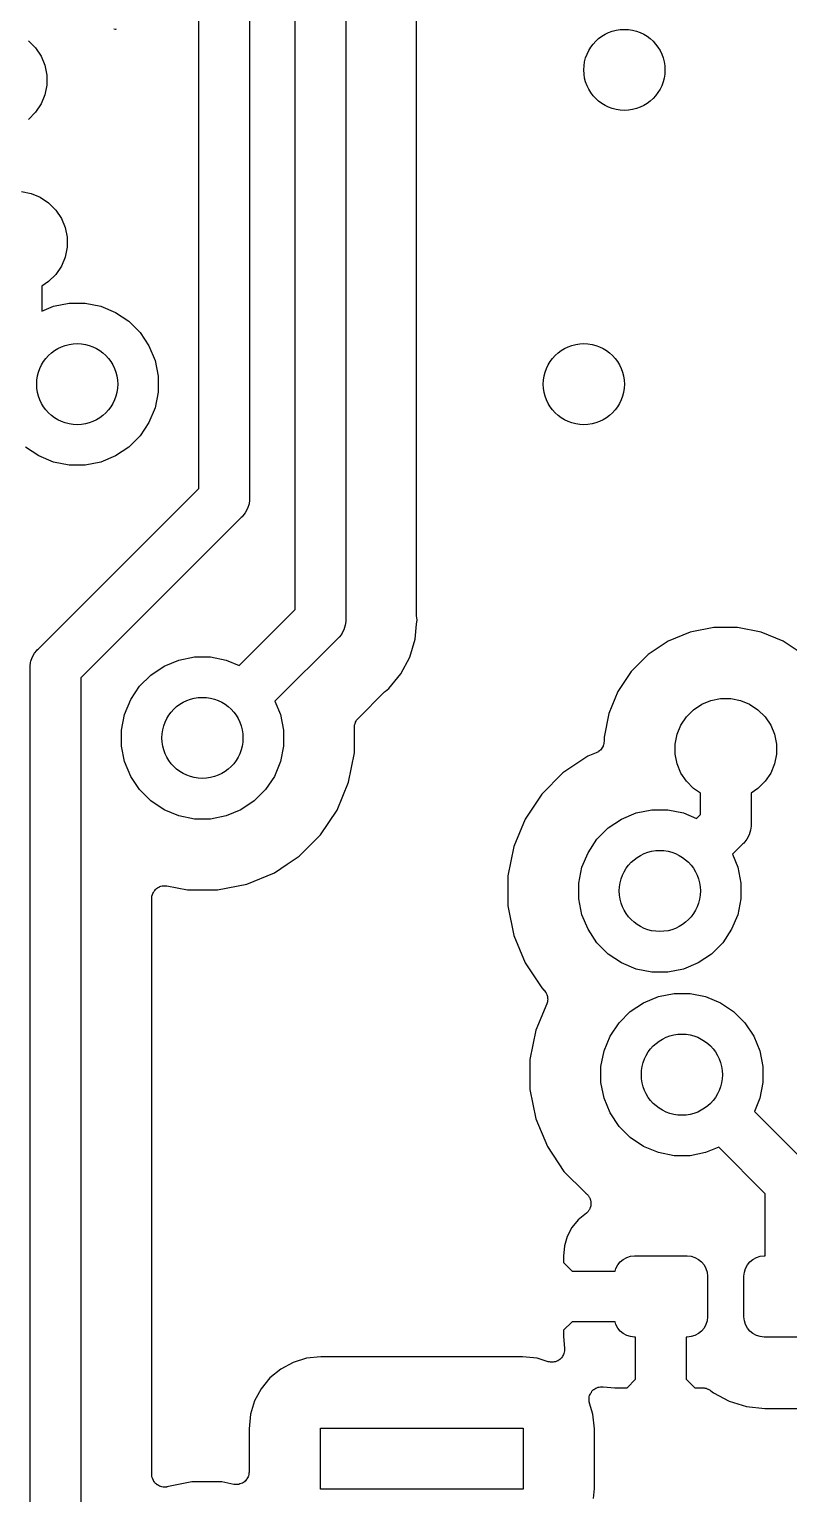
# Model space of a CAD drawing. Extents: x 165.4 to 194.6, y -135.1 to -105.7.
# Drawn here: x 187.06 to 190.81, y -130.67 to -123.45 of the extents above; entities that cross this region are included whole.
import ezdxf

# ---------------------------------------------------------------- set-up
doc = ezdxf.new("R2010")
doc.units = 0
doc.layers.add('BLACK', color=7, linetype='CONTINUOUS')

msp = doc.modelspace()

# ---------------------------------------------------------------- linework, layer by layer
at = {"layer": 'BLACK', "linetype": 'CONTINUOUS'}
for p, q in [((188.625, -118.981), (188.625, -126.357)), ((188.375, -126.312), (188.375, -119.1)), ((188.975, -126.337), (188.975, -119.062)), ((188.15, -121.831), (188.15, -125.759)), ((187.9, -125.714), (187.9, -121.877)), ((187.487, -123.45), (187.481, -123.449)), ((187.493, -123.449), (187.487, -123.45)), ((187.059, -123.506), (187.094, -123.541)), ((187.487, -123.45), (187.487, -123.45)), ((187.487, -123.45), (187.487, -123.45)), ((187.094, -123.541), (187.122, -123.582)), ((187.122, -123.582), (187.14, -123.627)), ((187.14, -123.627), (187.15, -123.675)), ((187.15, -123.725), (187.14, -123.773)), ((187.15, -123.675), (187.15, -123.725)), ((187.14, -123.773), (187.122, -123.818)), ((187.094, -123.859), (187.059, -123.894)), ((187.122, -123.818), (187.094, -123.859)), ((187.025, -124.25), (187.073, -124.26)), ((187.073, -124.26), (187.118, -124.278)), ((187.118, -124.278), (187.159, -124.306)), ((187.159, -124.306), (187.194, -124.341)), ((187.194, -124.341), (187.222, -124.382)), ((187.222, -124.382), (187.24, -124.427)), ((187.24, -124.427), (187.25, -124.475)), ((187.25, -124.525), (187.24, -124.573)), ((187.25, -124.475), (187.25, -124.525)), ((187.24, -124.573), (187.222, -124.618)), ((187.194, -124.659), (187.159, -124.694)), ((187.222, -124.618), (187.194, -124.659)), ((187.159, -124.694), (187.125, -124.717)), ((187.125, -124.717), (187.125, -124.84)), ((187.125, -124.84), (187.183, -124.815)), ((187.183, -124.815), (187.261, -124.8)), ((187.261, -124.8), (187.339, -124.8)), ((187.339, -124.8), (187.417, -124.815)), ((187.417, -124.815), (187.489, -124.846)), ((187.489, -124.846), (187.555, -124.889)), ((187.555, -124.889), (187.611, -124.945)), ((187.611, -124.945), (187.654, -125.011)), ((187.654, -125.011), (187.685, -125.083)), ((187.685, -125.083), (187.7, -125.161)), ((187.7, -125.161), (187.7, -125.239)), ((187.7, -125.239), (187.685, -125.317)), ((187.685, -125.317), (187.654, -125.389)), ((187.654, -125.389), (187.611, -125.455)), ((187.611, -125.455), (187.555, -125.511)), ((187.111, -125.554), (187.045, -125.511)), ((187.555, -125.511), (187.489, -125.554)), ((187.183, -125.585), (187.111, -125.554)), ((187.261, -125.6), (187.183, -125.585)), ((187.339, -125.6), (187.261, -125.6)), ((187.417, -125.585), (187.339, -125.6)), ((187.489, -125.554), (187.417, -125.585)), ((187.109, -126.505), (187.9, -125.714)), ((188.15, -125.759), (188.151, -125.765)), ((188.141, -125.814), (188.129, -125.835)), ((188.148, -125.79), (188.141, -125.814)), ((188.15, -125.772), (188.148, -125.79)), ((188.151, -125.765), (188.15, -125.772)), ((188.15, -125.772), (188.15, -125.772)), ((188.109, -125.858), (187.318, -126.649)), ((188.114, -125.854), (188.109, -125.858)), ((188.118, -125.85), (188.114, -125.854)), ((188.129, -125.835), (188.118, -125.85)), ((188.118, -125.85), (188.118, -125.85)), ((188.129, -125.835), (188.129, -125.835)), ((188.099, -126.587), (188.375, -126.312)), ((188.975, -126.34), (188.975, -126.337)), ((188.623, -126.388), (188.616, -126.412)), ((188.625, -126.37), (188.623, -126.388)), ((188.625, -126.357), (188.626, -126.363)), ((188.626, -126.363), (188.625, -126.37)), ((188.625, -126.37), (188.625, -126.37)), ((188.968, -126.457), (188.975, -126.384)), ((188.975, -126.342), (188.975, -126.34)), ((188.975, -126.343), (188.975, -126.342)), ((188.977, -126.363), (188.975, -126.343)), ((188.975, -126.384), (188.977, -126.363)), ((188.975, -126.384), (188.975, -126.384)), ((190.441, -126.4), (190.325, -126.423)), ((190.559, -126.4), (190.441, -126.4)), ((190.675, -126.423), (190.559, -126.4)), ((188.584, -126.456), (188.276, -126.764)), ((188.589, -126.452), (188.584, -126.456)), ((188.593, -126.448), (188.589, -126.452)), ((188.604, -126.434), (188.593, -126.448)), ((188.593, -126.448), (188.593, -126.448)), ((188.616, -126.412), (188.604, -126.433)), ((188.604, -126.433), (188.604, -126.434)), ((188.941, -126.546), (188.968, -126.457)), ((190.216, -126.468), (190.118, -126.534)), ((190.325, -126.423), (190.216, -126.468)), ((190.784, -126.468), (190.675, -126.423)), ((190.882, -126.534), (190.784, -126.468)), ((187.072, -126.566), (187.077, -126.549)), ((187.077, -126.549), (187.089, -126.527)), ((187.089, -126.527), (187.1, -126.513)), ((187.1, -126.513), (187.104, -126.508)), ((187.1, -126.513), (187.1, -126.513)), ((187.104, -126.508), (187.109, -126.505)), ((187.802, -126.561), (187.879, -126.545)), ((187.879, -126.545), (187.958, -126.545)), ((187.958, -126.545), (188.035, -126.561)), ((188.897, -126.629), (188.941, -126.546)), ((190.118, -126.534), (190.034, -126.618)), ((187.068, -126.591), (187.07, -126.573)), ((187.068, -126.597), (187.068, -126.591)), ((187.068, -126.603), (187.068, -126.597)), ((187.068, -133.387), (187.068, -126.603)), ((187.07, -126.573), (187.072, -126.566)), ((187.663, -126.635), (187.729, -126.591)), ((187.729, -126.591), (187.802, -126.561)), ((188.035, -126.561), (188.099, -126.587)), ((190.034, -126.618), (189.968, -126.716)), ((187.318, -126.649), (187.318, -133.341)), ((187.564, -126.756), (187.607, -126.69)), ((187.607, -126.69), (187.663, -126.635)), ((188.837, -126.701), (188.897, -126.629)), ((187.534, -126.829), (187.564, -126.756)), ((188.276, -126.764), (188.303, -126.829)), ((188.687, -126.849), (188.817, -126.718)), ((188.817, -126.718), (188.818, -126.717)), ((188.818, -126.717), (188.82, -126.716)), ((188.82, -126.716), (188.822, -126.714)), ((188.822, -126.714), (188.837, -126.701)), ((189.968, -126.716), (189.923, -126.825)), ((190.382, -126.778), (190.427, -126.76)), ((190.427, -126.76), (190.475, -126.75)), ((190.475, -126.75), (190.525, -126.75)), ((190.525, -126.75), (190.573, -126.76)), ((190.573, -126.76), (190.618, -126.778)), ((187.518, -126.906), (187.534, -126.829)), ((188.303, -126.829), (188.318, -126.906)), ((189.923, -126.825), (189.9, -126.941)), ((190.278, -126.882), (190.306, -126.841)), ((190.306, -126.841), (190.341, -126.806)), ((190.341, -126.806), (190.382, -126.778)), ((190.618, -126.778), (190.659, -126.806)), ((190.659, -126.806), (190.694, -126.841)), ((190.694, -126.841), (190.722, -126.882)), ((187.518, -126.985), (187.518, -126.906)), ((188.318, -126.906), (188.318, -126.985)), ((188.668, -126.892), (188.669, -126.886)), ((188.668, -126.893), (188.668, -126.892)), ((188.668, -127.019), (188.668, -126.893)), ((188.668, -126.893), (188.668, -126.893)), ((188.668, -126.893), (188.668, -126.893)), ((188.668, -126.893), (188.668, -126.893)), ((188.669, -126.881), (188.67, -126.88)), ((188.669, -126.886), (188.669, -126.881)), ((188.67, -126.88), (188.671, -126.874)), ((188.67, -126.88), (188.67, -126.88)), ((188.671, -126.874), (188.673, -126.869)), ((188.673, -126.868), (188.676, -126.863)), ((188.673, -126.869), (188.673, -126.868)), ((188.673, -126.869), (188.673, -126.869)), ((188.676, -126.863), (188.679, -126.858)), ((188.679, -126.858), (188.683, -126.853)), ((188.679, -126.858), (188.679, -126.858)), ((188.679, -126.858), (188.679, -126.858)), ((188.683, -126.853), (188.687, -126.849)), ((190.26, -126.927), (190.278, -126.882)), ((190.722, -126.882), (190.74, -126.927)), ((187.534, -127.062), (187.518, -126.985)), ((188.318, -126.985), (188.303, -127.062)), ((189.895, -126.985), (189.892, -126.99)), ((189.897, -126.979), (189.895, -126.984)), ((189.895, -126.984), (189.895, -126.985)), ((189.895, -126.985), (189.895, -126.985)), ((189.899, -126.973), (189.897, -126.979)), ((189.9, -126.961), (189.899, -126.967)), ((189.899, -126.967), (189.899, -126.973)), ((189.899, -126.973), (189.899, -126.973)), ((189.899, -126.973), (189.899, -126.973)), ((189.9, -126.941), (189.9, -126.96)), ((189.9, -126.96), (189.9, -126.961)), ((190.25, -126.975), (190.26, -126.927)), ((190.25, -127.025), (190.25, -126.975)), ((190.74, -126.927), (190.75, -126.975)), ((190.75, -126.975), (190.75, -127.025)), ((188.639, -127.164), (188.668, -127.019)), ((189.82, -127.035), (189.697, -127.117)), ((189.861, -127.018), (189.82, -127.035)), ((189.867, -127.015), (189.861, -127.018)), ((189.872, -127.013), (189.867, -127.015)), ((189.877, -127.009), (189.872, -127.012)), ((189.872, -127.012), (189.872, -127.012)), ((189.872, -127.012), (189.872, -127.013)), ((189.881, -127.005), (189.877, -127.009)), ((189.882, -127.005), (189.881, -127.005)), ((189.881, -127.005), (189.881, -127.005)), ((189.885, -127), (189.882, -127.005)), ((189.889, -126.996), (189.885, -127)), ((189.892, -126.99), (189.889, -126.995)), ((189.889, -126.995), (189.889, -126.995)), ((189.889, -126.995), (189.889, -126.996)), ((190.26, -127.073), (190.25, -127.025)), ((190.75, -127.025), (190.74, -127.073)), ((187.564, -127.135), (187.534, -127.062)), ((188.303, -127.062), (188.273, -127.135)), ((189.697, -127.117), (189.592, -127.222)), ((190.278, -127.118), (190.26, -127.073)), ((190.306, -127.159), (190.278, -127.118)), ((190.722, -127.118), (190.694, -127.159)), ((190.74, -127.073), (190.722, -127.118)), ((187.607, -127.2), (187.564, -127.135)), ((187.663, -127.256), (187.607, -127.2)), ((188.229, -127.2), (188.173, -127.256)), ((188.273, -127.135), (188.229, -127.2)), ((188.583, -127.301), (188.639, -127.164)), ((190.341, -127.194), (190.306, -127.159)), ((190.375, -127.217), (190.341, -127.194)), ((190.659, -127.194), (190.625, -127.217)), ((190.694, -127.159), (190.659, -127.194)), ((187.729, -127.3), (187.663, -127.256)), ((188.173, -127.256), (188.108, -127.3)), ((189.592, -127.222), (189.51, -127.345)), ((190.375, -127.323), (190.375, -127.217)), ((190.625, -127.217), (190.625, -127.369)), ((187.802, -127.33), (187.729, -127.3)), ((187.879, -127.345), (187.802, -127.33)), ((187.958, -127.345), (187.879, -127.345)), ((188.035, -127.33), (187.958, -127.345)), ((188.108, -127.3), (188.035, -127.33)), ((188.501, -127.423), (188.583, -127.301)), ((189.51, -127.345), (189.454, -127.481)), ((189.92, -127.389), (189.986, -127.346)), ((189.986, -127.346), (190.058, -127.315)), ((190.058, -127.315), (190.136, -127.3)), ((190.136, -127.3), (190.214, -127.3)), ((190.214, -127.3), (190.292, -127.315)), ((190.292, -127.315), (190.356, -127.342)), ((190.356, -127.342), (190.375, -127.323)), ((189.864, -127.445), (189.92, -127.389)), ((190.623, -127.4), (190.616, -127.423)), ((190.625, -127.381), (190.623, -127.4)), ((190.625, -127.369), (190.626, -127.375)), ((190.626, -127.375), (190.625, -127.381)), ((190.625, -127.381), (190.625, -127.381)), ((188.396, -127.528), (188.501, -127.423)), ((189.454, -127.481), (189.425, -127.626)), ((189.821, -127.511), (189.864, -127.445)), ((190.584, -127.468), (190.533, -127.519)), ((190.589, -127.464), (190.584, -127.468)), ((190.595, -127.457), (190.589, -127.464)), ((190.604, -127.445), (190.595, -127.457)), ((190.616, -127.423), (190.604, -127.445)), ((190.616, -127.423), (190.616, -127.423)), ((188.336, -127.568), (188.396, -127.528)), ((189.79, -127.583), (189.821, -127.511)), ((190.533, -127.519), (190.56, -127.583)), ((188.137, -127.666), (188.273, -127.61)), ((188.273, -127.61), (188.336, -127.568)), ((188.336, -127.568), (188.336, -127.568)), ((189.425, -127.626), (189.425, -127.774)), ((189.775, -127.661), (189.79, -127.583)), ((190.56, -127.583), (190.575, -127.661)), ((187.673, -127.712), (187.676, -127.707)), ((187.676, -127.707), (187.679, -127.701)), ((187.679, -127.701), (187.683, -127.697)), ((187.679, -127.701), (187.679, -127.701)), ((187.679, -127.701), (187.679, -127.701)), ((187.683, -127.697), (187.687, -127.692)), ((187.687, -127.692), (187.692, -127.688)), ((187.687, -127.692), (187.687, -127.692)), ((187.687, -127.692), (187.687, -127.692)), ((187.692, -127.688), (187.696, -127.684)), ((187.696, -127.684), (187.702, -127.681)), ((187.696, -127.684), (187.696, -127.684)), ((187.696, -127.684), (187.696, -127.684)), ((187.702, -127.681), (187.707, -127.679)), ((187.707, -127.678), (187.713, -127.677)), ((187.707, -127.679), (187.707, -127.678)), ((187.707, -127.679), (187.707, -127.679)), ((187.713, -127.677), (187.719, -127.675)), ((187.719, -127.675), (187.725, -127.674)), ((187.719, -127.675), (187.719, -127.675)), ((187.719, -127.675), (187.719, -127.675)), ((187.725, -127.674), (187.731, -127.674)), ((187.731, -127.674), (187.731, -127.674)), ((187.731, -127.674), (187.731, -127.674)), ((187.731, -127.674), (187.737, -127.674)), ((187.737, -127.674), (187.743, -127.675)), ((187.743, -127.675), (187.844, -127.695)), ((187.844, -127.695), (187.992, -127.695)), ((187.992, -127.695), (188.137, -127.666)), ((189.775, -127.739), (189.775, -127.661)), ((190.575, -127.661), (190.575, -127.739)), ((187.668, -127.736), (187.669, -127.73)), ((187.668, -130.578), (187.668, -127.736)), ((187.668, -127.736), (187.668, -127.736)), ((187.668, -127.736), (187.668, -127.736)), ((187.668, -127.736), (187.668, -127.736)), ((187.668, -127.736), (187.668, -127.736)), ((187.669, -127.73), (187.669, -127.724)), ((187.669, -127.724), (187.67, -127.724)), ((187.67, -127.723), (187.671, -127.718)), ((187.67, -127.724), (187.67, -127.723)), ((187.671, -127.718), (187.673, -127.712)), ((187.673, -127.712), (187.673, -127.712)), ((187.673, -127.712), (187.673, -127.712)), ((189.425, -127.774), (189.454, -127.919)), ((189.79, -127.817), (189.775, -127.739)), ((190.575, -127.739), (190.56, -127.817)), ((189.821, -127.889), (189.79, -127.817)), ((190.56, -127.817), (190.529, -127.889)), ((189.454, -127.919), (189.51, -128.055)), ((189.864, -127.955), (189.821, -127.889)), ((190.529, -127.889), (190.486, -127.955)), ((189.92, -128.011), (189.864, -127.955)), ((190.486, -127.955), (190.43, -128.011)), ((189.51, -128.055), (189.592, -128.178)), ((189.986, -128.054), (189.92, -128.011)), ((190.058, -128.085), (189.986, -128.054)), ((190.364, -128.054), (190.292, -128.085)), ((190.43, -128.011), (190.364, -128.054)), ((190.136, -128.1), (190.058, -128.085)), ((190.214, -128.1), (190.136, -128.1)), ((190.292, -128.085), (190.214, -128.1)), ((189.592, -128.178), (189.603, -128.189)), ((189.603, -128.189), (189.604, -128.189)), ((189.604, -128.189), (189.604, -128.189)), ((189.604, -128.189), (189.604, -128.189)), ((189.604, -128.189), (189.604, -128.19)), ((189.604, -128.19), (189.608, -128.194)), ((189.608, -128.194), (189.611, -128.199)), ((189.611, -128.199), (189.611, -128.199)), ((189.611, -128.199), (189.612, -128.199)), ((189.612, -128.199), (189.614, -128.204)), ((189.614, -128.204), (189.617, -128.21)), ((189.617, -128.21), (189.617, -128.21)), ((189.617, -128.21), (189.617, -128.21)), ((189.617, -128.21), (189.619, -128.216)), ((189.619, -128.216), (189.621, -128.221)), ((190.168, -128.221), (190.245, -128.206)), ((190.245, -128.206), (190.324, -128.206)), ((190.324, -128.206), (190.401, -128.221)), ((189.617, -128.257), (189.563, -128.387)), ((189.619, -128.252), (189.617, -128.257)), ((189.62, -128.246), (189.619, -128.252)), ((189.621, -128.24), (189.62, -128.245)), ((189.62, -128.245), (189.62, -128.246)), ((189.62, -128.246), (189.62, -128.246)), ((189.621, -128.221), (189.621, -128.221)), ((189.621, -128.221), (189.621, -128.222)), ((189.621, -128.222), (189.621, -128.228)), ((189.621, -128.228), (189.622, -128.233)), ((189.622, -128.234), (189.621, -128.24)), ((189.622, -128.233), (189.622, -128.234)), ((189.622, -128.234), (189.622, -128.234)), ((190.029, -128.295), (190.095, -128.251)), ((190.095, -128.251), (190.168, -128.221)), ((190.401, -128.221), (190.474, -128.251)), ((190.474, -128.251), (190.539, -128.295)), ((189.93, -128.416), (189.974, -128.351)), ((189.974, -128.351), (190.029, -128.295)), ((190.539, -128.295), (190.595, -128.351)), ((190.595, -128.351), (190.639, -128.416)), ((189.563, -128.387), (189.534, -128.532)), ((189.9, -128.489), (189.93, -128.416)), ((190.639, -128.416), (190.669, -128.489)), ((189.884, -128.566), (189.9, -128.489)), ((190.669, -128.489), (190.684, -128.566)), ((189.534, -128.532), (189.534, -128.679)), ((189.884, -128.645), (189.884, -128.566)), ((190.684, -128.566), (190.684, -128.645)), ((189.9, -128.722), (189.884, -128.645)), ((190.684, -128.645), (190.669, -128.722)), ((189.534, -128.679), (189.563, -128.824)), ((189.93, -128.795), (189.9, -128.722)), ((190.669, -128.722), (190.642, -128.787)), ((189.974, -128.861), (189.93, -128.795)), ((190.642, -128.787), (190.904, -129.049)), ((189.563, -128.824), (189.62, -128.961)), ((190.029, -128.916), (189.974, -128.861)), ((190.095, -128.96), (190.029, -128.916)), ((189.62, -128.961), (189.702, -129.084)), ((190.168, -128.99), (190.095, -128.96)), ((190.245, -129.006), (190.168, -128.99)), ((190.324, -129.006), (190.245, -129.006)), ((190.401, -128.99), (190.324, -129.006)), ((190.466, -128.964), (190.401, -128.99)), ((190.695, -129.193), (190.466, -128.964)), ((189.702, -129.084), (189.806, -129.188)), ((189.806, -129.188), (189.808, -129.189)), ((189.808, -129.189), (189.808, -129.19)), ((189.808, -129.19), (189.811, -129.191)), ((189.811, -129.191), (189.813, -129.193)), ((189.813, -129.193), (189.815, -129.195)), ((189.815, -129.195), (189.818, -129.197)), ((189.818, -129.197), (189.819, -129.2)), ((189.819, -129.2), (189.822, -129.202)), ((189.822, -129.202), (189.823, -129.204)), ((189.823, -129.204), (189.825, -129.207)), ((189.825, -129.207), (189.827, -129.21)), ((189.827, -129.21), (189.828, -129.212)), ((189.828, -129.212), (189.829, -129.215)), ((189.829, -129.215), (189.831, -129.218)), ((189.831, -129.218), (189.832, -129.221)), ((189.832, -129.221), (189.833, -129.223)), ((189.833, -129.223), (189.833, -129.226)), ((189.833, -129.226), (189.834, -129.23)), ((190.695, -129.5), (190.695, -129.193)), ((189.813, -129.289), (189.772, -129.322)), ((189.815, -129.287), (189.813, -129.289)), ((189.817, -129.286), (189.815, -129.287)), ((189.819, -129.283), (189.817, -129.286)), ((189.821, -129.281), (189.819, -129.283)), ((189.823, -129.278), (189.821, -129.281)), ((189.825, -129.276), (189.823, -129.278)), ((189.826, -129.273), (189.825, -129.276)), ((189.828, -129.271), (189.826, -129.273)), ((189.829, -129.268), (189.828, -129.271)), ((189.83, -129.265), (189.829, -129.268)), ((189.831, -129.262), (189.83, -129.265)), ((189.833, -129.259), (189.831, -129.262)), ((189.834, -129.254), (189.833, -129.257)), ((189.833, -129.257), (189.833, -129.259)), ((189.834, -129.23), (189.835, -129.232)), ((189.835, -129.247), (189.834, -129.251)), ((189.834, -129.251), (189.834, -129.254)), ((189.835, -129.232), (189.835, -129.235)), ((189.835, -129.235), (189.835, -129.238)), ((189.835, -129.238), (189.835, -129.242)), ((189.835, -129.242), (189.835, -129.245)), ((189.835, -129.245), (189.835, -129.247)), ((189.741, -129.36), (189.718, -129.404)), ((189.772, -129.322), (189.741, -129.36)), ((189.718, -129.404), (189.704, -129.451)), ((189.704, -129.451), (189.699, -129.502)), ((189.699, -129.502), (189.699, -129.533)), ((189.979, -129.529), (189.994, -129.517)), ((189.994, -129.517), (190.012, -129.508)), ((190.012, -129.508), (190.03, -129.502)), ((190.03, -129.502), (190.05, -129.5)), ((190.05, -129.5), (190.31, -129.5)), ((190.31, -129.5), (190.33, -129.502)), ((190.33, -129.502), (190.348, -129.508)), ((190.348, -129.508), (190.366, -129.517)), ((190.366, -129.517), (190.381, -129.529)), ((190.619, -129.529), (190.634, -129.517)), ((190.634, -129.517), (190.652, -129.508)), ((190.652, -129.508), (190.67, -129.502)), ((190.67, -129.502), (190.69, -129.5)), ((190.69, -129.5), (190.695, -129.5)), ((189.699, -129.533), (189.742, -129.575)), ((189.742, -129.575), (189.954, -129.575)), ((189.954, -129.575), (189.958, -129.562)), ((189.958, -129.562), (189.967, -129.544)), ((189.967, -129.544), (189.979, -129.529)), ((190.381, -129.529), (190.393, -129.544)), ((190.393, -129.544), (190.402, -129.562)), ((190.402, -129.562), (190.408, -129.58)), ((190.408, -129.58), (190.41, -129.6)), ((190.59, -129.6), (190.592, -129.58)), ((190.592, -129.58), (190.598, -129.562)), ((190.598, -129.562), (190.607, -129.544)), ((190.607, -129.544), (190.619, -129.529)), ((190.41, -129.6), (190.41, -129.8)), ((190.59, -129.8), (190.59, -129.6)), ((190.41, -129.8), (190.408, -129.82)), ((190.592, -129.82), (190.59, -129.8)), ((189.742, -129.825), (189.699, -129.867)), ((189.699, -129.867), (189.699, -129.898)), ((189.954, -129.825), (189.742, -129.825)), ((189.958, -129.838), (189.954, -129.825)), ((189.967, -129.856), (189.958, -129.838)), ((189.979, -129.871), (189.967, -129.856)), ((189.994, -129.883), (189.979, -129.871)), ((190.381, -129.871), (190.366, -129.883)), ((190.393, -129.856), (190.381, -129.871)), ((190.402, -129.838), (190.393, -129.856)), ((190.408, -129.82), (190.402, -129.838)), ((190.598, -129.838), (190.592, -129.82)), ((190.607, -129.856), (190.598, -129.838)), ((190.619, -129.871), (190.607, -129.856)), ((190.634, -129.883), (190.619, -129.871)), ((189.699, -129.898), (189.704, -129.955)), ((190.012, -129.892), (189.994, -129.883)), ((190.03, -129.898), (190.012, -129.892)), ((190.05, -129.9), (190.03, -129.898)), ((190.055, -129.9), (190.05, -129.9)), ((190.055, -130.108), (190.055, -129.9)), ((190.31, -129.9), (190.305, -129.9)), ((190.305, -129.9), (190.305, -130.108)), ((190.33, -129.898), (190.31, -129.9)), ((190.348, -129.892), (190.33, -129.898)), ((190.366, -129.883), (190.348, -129.892)), ((190.652, -129.892), (190.634, -129.883)), ((190.67, -129.898), (190.652, -129.892)), ((190.69, -129.9), (190.67, -129.898)), ((190.95, -129.9), (190.69, -129.9)), ((188.431, -130.005), (188.365, -130.025)), ((188.503, -129.998), (188.431, -130.005)), ((189.497, -129.998), (188.503, -129.998)), ((189.569, -130.005), (189.497, -129.998)), ((189.624, -130.022), (189.569, -130.005)), ((189.63, -130.023), (189.624, -130.022)), ((189.636, -130.024), (189.63, -130.023)), ((189.654, -130.023), (189.648, -130.024)), ((189.66, -130.022), (189.654, -130.023)), ((189.666, -130.02), (189.66, -130.022)), ((189.66, -130.022), (189.66, -130.022)), ((189.66, -130.022), (189.66, -130.022)), ((189.671, -130.017), (189.666, -130.02)), ((189.672, -130.017), (189.671, -130.017)), ((189.671, -130.017), (189.671, -130.017)), ((189.677, -130.014), (189.672, -130.017)), ((189.681, -130.011), (189.677, -130.014)), ((189.682, -130.011), (189.681, -130.011)), ((189.686, -130.006), (189.682, -130.011)), ((189.682, -130.011), (189.682, -130.011)), ((189.69, -130.002), (189.686, -130.006)), ((189.694, -129.997), (189.69, -130.002)), ((189.69, -130.002), (189.69, -130.002)), ((189.69, -130.002), (189.69, -130.002)), ((189.697, -129.992), (189.694, -129.997)), ((189.699, -129.986), (189.697, -129.992)), ((189.697, -129.992), (189.697, -129.992)), ((189.697, -129.992), (189.697, -129.992)), ((189.702, -129.981), (189.699, -129.986)), ((189.703, -129.975), (189.702, -129.981)), ((189.702, -129.981), (189.702, -129.981)), ((189.702, -129.981), (189.702, -129.981)), ((189.704, -129.969), (189.703, -129.975)), ((189.704, -129.955), (189.705, -129.957)), ((189.705, -129.957), (189.704, -129.963)), ((189.704, -129.963), (189.704, -129.969)), ((189.704, -129.969), (189.704, -129.969)), ((189.704, -129.969), (189.704, -129.969)), ((189.705, -129.957), (189.705, -129.957)), ((189.705, -129.957), (189.705, -129.957)), ((188.305, -130.058), (188.251, -130.101)), ((188.365, -130.025), (188.305, -130.058)), ((189.642, -130.024), (189.636, -130.024)), ((189.636, -130.024), (189.636, -130.024)), ((189.636, -130.024), (189.636, -130.024)), ((189.648, -130.024), (189.642, -130.024)), ((189.648, -130.024), (189.648, -130.024)), ((189.648, -130.024), (189.648, -130.024)), ((188.208, -130.155), (188.175, -130.215)), ((188.251, -130.101), (188.208, -130.155)), ((189.84, -130.168), (189.844, -130.163)), ((189.844, -130.163), (189.848, -130.159)), ((189.848, -130.159), (189.849, -130.159)), ((189.849, -130.159), (189.854, -130.156)), ((189.849, -130.159), (189.849, -130.159)), ((189.854, -130.156), (189.859, -130.153)), ((189.859, -130.152), (189.864, -130.15)), ((189.859, -130.153), (189.859, -130.152)), ((189.859, -130.152), (189.859, -130.152)), ((189.864, -130.15), (189.87, -130.148)), ((189.87, -130.148), (189.876, -130.147)), ((189.87, -130.148), (189.87, -130.148)), ((189.87, -130.148), (189.87, -130.148)), ((189.876, -130.147), (189.882, -130.146)), ((189.882, -130.146), (189.882, -130.145)), ((189.882, -130.145), (189.888, -130.146)), ((189.882, -130.146), (189.882, -130.146)), ((189.888, -130.146), (189.894, -130.146)), ((189.894, -130.146), (189.894, -130.146)), ((189.894, -130.146), (189.894, -130.146)), ((189.894, -130.146), (189.896, -130.146)), ((189.896, -130.146), (189.953, -130.151)), ((189.953, -130.151), (190.013, -130.15)), ((190.013, -130.15), (190.055, -130.108)), ((190.305, -130.108), (190.347, -130.15)), ((190.347, -130.15), (190.388, -130.151)), ((190.388, -130.151), (190.389, -130.151)), ((190.389, -130.151), (190.391, -130.151)), ((190.391, -130.151), (190.393, -130.151)), ((190.393, -130.151), (190.397, -130.152)), ((190.397, -130.152), (190.401, -130.153)), ((190.401, -130.153), (190.403, -130.153)), ((190.403, -130.153), (190.405, -130.154)), ((190.405, -130.154), (190.409, -130.155)), ((190.409, -130.155), (190.412, -130.157)), ((190.412, -130.157), (190.414, -130.158)), ((190.414, -130.158), (190.416, -130.159)), ((190.416, -130.159), (190.42, -130.161)), ((190.42, -130.161), (190.423, -130.163)), ((190.423, -130.163), (190.425, -130.164)), ((190.425, -130.164), (190.427, -130.165)), ((190.427, -130.165), (190.439, -130.176)), ((188.175, -130.215), (188.155, -130.281)), ((189.826, -130.201), (189.827, -130.195)), ((189.826, -130.207), (189.826, -130.201)), ((189.826, -130.201), (189.826, -130.201)), ((189.826, -130.201), (189.826, -130.201)), ((189.826, -130.213), (189.826, -130.207)), ((189.827, -130.219), (189.826, -130.213)), ((189.826, -130.213), (189.826, -130.213)), ((189.826, -130.213), (189.826, -130.213)), ((189.827, -130.195), (189.828, -130.189)), ((189.828, -130.225), (189.827, -130.219)), ((189.828, -130.189), (189.831, -130.183)), ((189.828, -130.189), (189.828, -130.189)), ((189.828, -130.189), (189.828, -130.189)), ((189.828, -130.226), (189.828, -130.225)), ((189.828, -130.225), (189.828, -130.225)), ((189.828, -130.225), (189.828, -130.225)), ((189.828, -130.225), (189.828, -130.225)), ((189.845, -130.281), (189.828, -130.226)), ((189.831, -130.183), (189.833, -130.178)), ((189.833, -130.178), (189.837, -130.173)), ((189.833, -130.178), (189.833, -130.178)), ((189.833, -130.178), (189.833, -130.178)), ((189.837, -130.173), (189.84, -130.168)), ((189.84, -130.168), (189.84, -130.168)), ((189.84, -130.168), (189.84, -130.168)), ((190.439, -130.176), (190.517, -130.217)), ((190.517, -130.217), (190.602, -130.243)), ((188.155, -130.281), (188.148, -130.353)), ((189.852, -130.353), (189.845, -130.281)), ((190.602, -130.243), (190.693, -130.252)), ((190.693, -130.252), (190.947, -130.252)), ((188.148, -130.353), (188.148, -130.565)), ((188.5, -130.65), (188.5, -130.35)), ((188.5, -130.35), (189.5, -130.35)), ((189.5, -130.35), (189.5, -130.65)), ((189.852, -130.647), (189.852, -130.353)), ((187.669, -130.584), (187.668, -130.578)), ((187.669, -130.59), (187.669, -130.584)), ((187.671, -130.596), (187.669, -130.59)), ((187.669, -130.59), (187.669, -130.59)), ((187.669, -130.59), (187.669, -130.59)), ((187.673, -130.602), (187.671, -130.596)), ((188.14, -130.595), (188.137, -130.6)), ((188.137, -130.6), (188.137, -130.601)), ((188.143, -130.59), (188.14, -130.595)), ((188.145, -130.584), (188.143, -130.59)), ((188.143, -130.59), (188.143, -130.59)), ((188.143, -130.59), (188.143, -130.59)), ((188.147, -130.578), (188.145, -130.584)), ((188.148, -130.566), (188.147, -130.572)), ((188.147, -130.572), (188.147, -130.578)), ((188.147, -130.578), (188.147, -130.578)), ((188.147, -130.578), (188.147, -130.578)), ((188.148, -130.565), (188.148, -130.566)), ((188.148, -130.566), (188.148, -130.566)), ((188.148, -130.566), (188.148, -130.566)), ((188.148, -130.566), (188.148, -130.566)), ((187.676, -130.607), (187.673, -130.602)), ((187.673, -130.602), (187.673, -130.602)), ((187.673, -130.602), (187.673, -130.602)), ((187.678, -130.612), (187.676, -130.607)), ((187.679, -130.613), (187.678, -130.612)), ((187.682, -130.617), (187.679, -130.613)), ((187.679, -130.613), (187.679, -130.613)), ((187.686, -130.622), (187.682, -130.617)), ((187.691, -130.626), (187.686, -130.622)), ((187.686, -130.622), (187.686, -130.622)), ((187.686, -130.622), (187.686, -130.622)), ((187.695, -130.63), (187.691, -130.626)), ((187.696, -130.63), (187.695, -130.63)), ((187.701, -130.633), (187.696, -130.63)), ((187.696, -130.63), (187.696, -130.63)), ((187.706, -130.636), (187.701, -130.633)), ((187.712, -130.637), (187.706, -130.636)), ((187.706, -130.636), (187.706, -130.636)), ((187.706, -130.636), (187.706, -130.636)), ((187.718, -130.639), (187.712, -130.637)), ((187.724, -130.64), (187.718, -130.639)), ((187.718, -130.639), (187.718, -130.639)), ((187.718, -130.639), (187.718, -130.639)), ((187.73, -130.641), (187.724, -130.64)), ((187.736, -130.64), (187.73, -130.641)), ((187.73, -130.641), (187.73, -130.641)), ((187.73, -130.641), (187.73, -130.641)), ((187.742, -130.64), (187.736, -130.64)), ((187.743, -130.639), (187.742, -130.639)), ((187.742, -130.639), (187.742, -130.639)), ((187.742, -130.639), (187.742, -130.639)), ((187.742, -130.639), (187.742, -130.64)), ((187.866, -130.615), (187.743, -130.639)), ((188.014, -130.615), (187.866, -130.615)), ((188.073, -130.627), (188.014, -130.615)), ((188.079, -130.627), (188.073, -130.627)), ((188.085, -130.628), (188.079, -130.627)), ((188.091, -130.627), (188.085, -130.628)), ((188.085, -130.628), (188.085, -130.628)), ((188.085, -130.628), (188.085, -130.628)), ((188.097, -130.627), (188.091, -130.627)), ((188.098, -130.627), (188.097, -130.627)), ((188.097, -130.627), (188.097, -130.627)), ((188.103, -130.625), (188.098, -130.627)), ((188.109, -130.623), (188.103, -130.625)), ((188.115, -130.621), (188.109, -130.623)), ((188.109, -130.623), (188.109, -130.623)), ((188.109, -130.623), (188.109, -130.623)), ((188.12, -130.618), (188.115, -130.621)), ((188.125, -130.614), (188.12, -130.618)), ((188.12, -130.618), (188.12, -130.618)), ((188.12, -130.618), (188.12, -130.618)), ((188.129, -130.61), (188.125, -130.614)), ((188.13, -130.61), (188.129, -130.61)), ((188.129, -130.61), (188.129, -130.61)), ((188.133, -130.605), (188.13, -130.61)), ((188.137, -130.601), (188.133, -130.605)), ((188.137, -130.601), (188.137, -130.601)), ((189.5, -130.65), (188.5, -130.65)), ((189.847, -130.696), (189.852, -130.647))]:
    msp.add_line(p, q, dxfattribs=at)
at = {"layer": 'BLACK'}
for centre in [(190, -123.65), (187.3, -125.2), (189.8, -125.2), (187.918, -126.945), (190.175, -127.7), (190.284, -128.606)]:
    msp.add_circle(centre, 0.2, dxfattribs=at)

doc.saveas('drawing.dxf')
